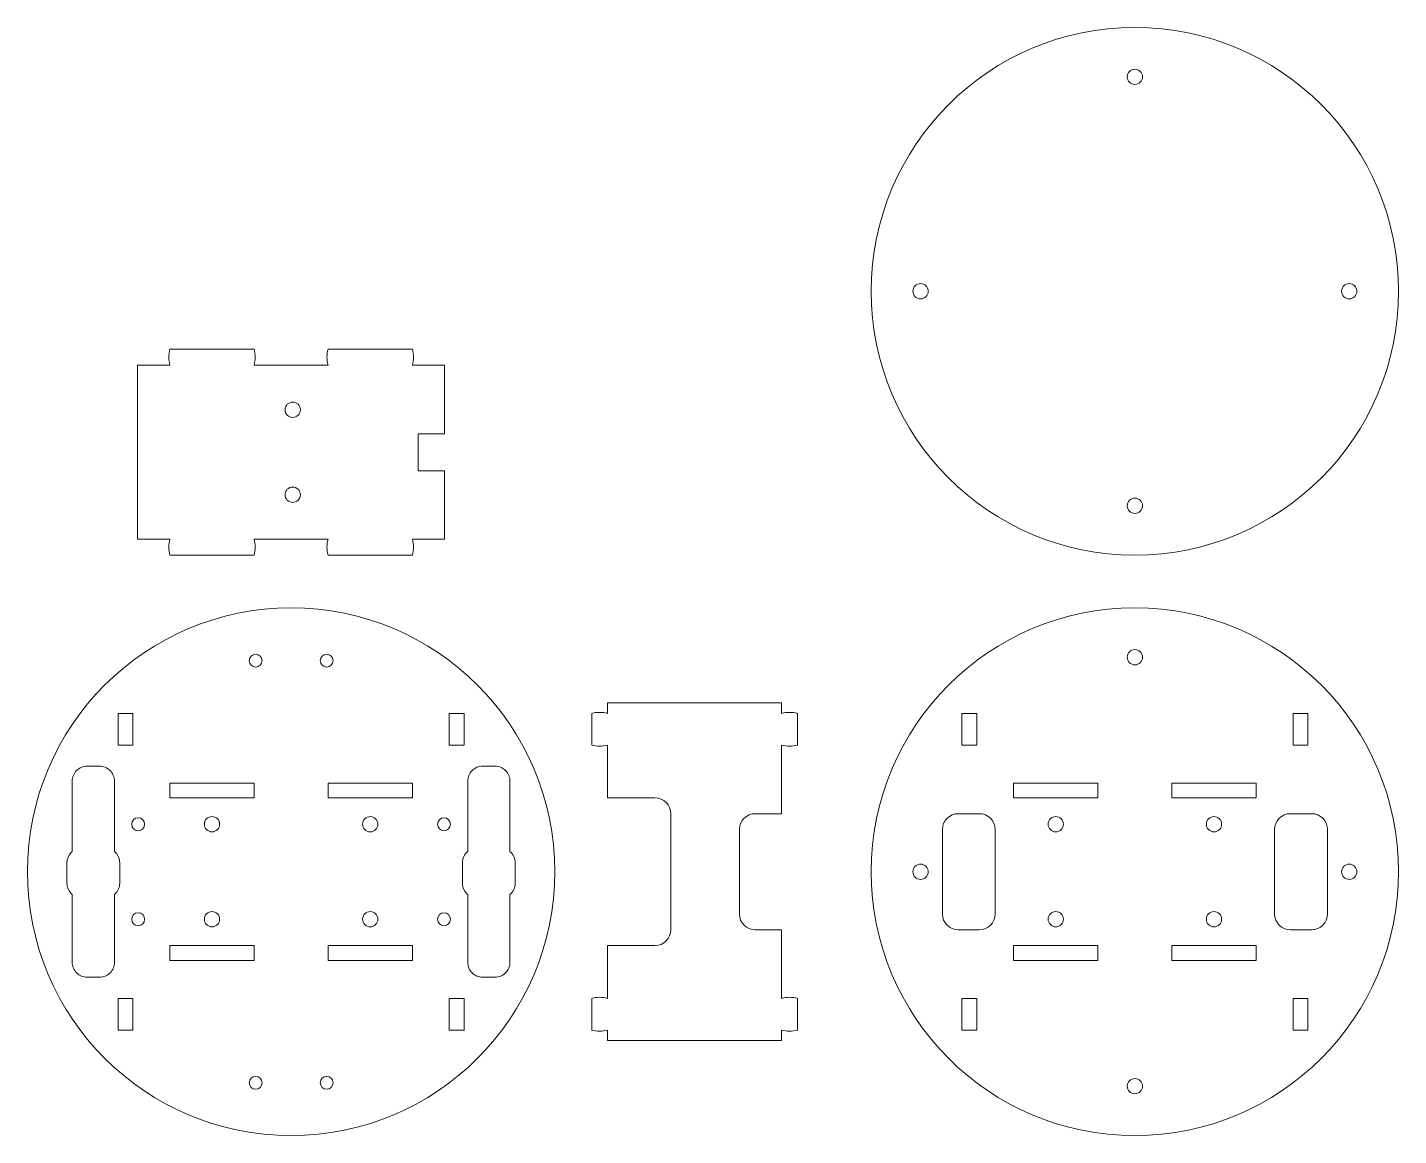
# Model space of a CAD drawing. Header units: centimetres. Extents: x 0 to 26, y 0 to 21.
import ezdxf

# ---------------------------------------------------------------- set-up
doc = ezdxf.new("R2010")
doc.units = ezdxf.units.CM
doc.header["$MEASUREMENT"] = 0
for name, color, linetype, lineweight in [('Battery Plates', 1, 'Continuous', 0), ('Bottom', 1, 'Continuous', 0), ('Middle', 1, 'Continuous', 0), ('Side Plates', 1, 'Continuous', 0), ('Top', 1, 'Continuous', 0)]:
    doc.layers.add(name, color=color, linetype=linetype, lineweight=lineweight)

msp = doc.modelspace()

# ---------------------------------------------------------------- linework, layer by layer
at = {"layer": 'Battery Plates'}
for p, q in [((4.3, 14.9), (2.7, 14.9)), ((5.7, 14.9), (7.3, 14.9)), ((2.7, 14.6), (2.09, 14.6)), ((2.09, 14.6), (2.09, 12.95)), ((5, 14.6), (4.3, 14.6)), ((5, 14.6), (5.7, 14.6)), ((7.3, 14.6), (7.91, 14.6)), ((2.09, 11.3), (2.09, 12.95)), ((2.7, 11.3), (2.09, 11.3)), ((5, 11.3), (4.3, 11.3)), ((5, 11.3), (5.7, 11.3)), ((7.3, 11.3), (7.91, 11.3)), ((4.3, 11), (2.7, 11)), ((5.7, 11), (7.3, 11))]:
    msp.add_line(p, q, dxfattribs=at)
at = {"layer": 'Bottom'}
for points in [[(1.65, 4.567, 0.22044), (1.75, 4.783), (1.75, 5.167, 0.22044), (1.65, 5.383), (1.65, 6.717, 0.414214), (1.367, 7), (1.133, 7, 0.414214), (0.85, 6.717), (0.85, 5.383)], [(8.35, 4.567, -0.22044), (8.25, 4.783), (8.25, 5.167, -0.22044), (8.35, 5.383), (8.35, 6.717, -0.414214), (8.633, 7), (8.867, 7, -0.414214), (9.15, 6.717), (9.15, 5.383)], [(0.85, 5.383, 0.22044), (0.75, 5.167), (0.75, 4.783, 0.22044), (0.85, 4.567)], [(9.15, 5.383, -0.22044), (9.25, 5.167), (9.25, 4.783, -0.22044), (9.15, 4.567)], [(0.85, 4.567), (0.85, 3.283, 0.414214), (1.133, 3), (1.367, 3, 0.414214), (1.65, 3.283), (1.65, 4.567)], [(9.15, 4.567), (9.15, 3.283, -0.414214), (8.867, 3), (8.633, 3, -0.414214), (8.35, 3.283), (8.35, 4.567)]]:
    msp.add_lwpolyline(points, format="xyb", dxfattribs=at)
for centre, radius in [((5.03, 13.755), 0.145), ((5.03, 12.145), 0.145), ((5, 5), 5), ((4.327, 9), 0.122), ((5.673, 9), 0.122), ((2.1, 5.9), 0.122), ((3.5, 5.9), 0.145), ((6.5, 5.9), 0.145), ((7.9, 5.9), 0.122), ((19.5, 5.9), 0.145), ((22.5, 5.9), 0.145), ((2.1, 4.1), 0.122), ((3.5, 4.1), 0.145), ((6.5, 4.1), 0.145), ((7.9, 4.1), 0.122), ((19.5, 4.1), 0.145), ((22.5, 4.1), 0.145), ((4.327, 1), 0.122), ((5.673, 1), 0.122)]:
    msp.add_circle(centre, radius, dxfattribs=at)
at = {"layer": 'Middle'}
for p, q in [((11, 8.2), (11, 8)), ((14.3, 8.2), (14.3, 8)), ((10.7, 8), (10.7, 7.4)), ((14.6, 8), (14.6, 7.4)), ((10.7, 2), (10.7, 2.6)), ((14.6, 2), (14.6, 2.6)), ((11, 1.8), (11, 2)), ((14.3, 1.8), (14.3, 2))]:
    msp.add_line(p, q, dxfattribs=at)
for points in [[(2, 8), (1.72, 8), (1.72, 7.4), (2, 7.4)], [(8, 8), (8.28, 8), (8.28, 7.4), (8, 7.4)], [(18, 8), (17.72, 8), (17.72, 7.4), (18, 7.4)], [(24, 8), (24.28, 8), (24.28, 7.4), (24, 7.4)], [(4.3, 6.4), (2.7, 6.4), (2.7, 6.68), (4.3, 6.68)], [(5.7, 6.4), (7.3, 6.4), (7.3, 6.68), (5.7, 6.68)], [(20.3, 6.4), (18.7, 6.4), (18.7, 6.68), (20.3, 6.68)], [(21.7, 6.4), (23.3, 6.4), (23.3, 6.68), (21.7, 6.68)], [(4.3, 3.6), (2.7, 3.6), (2.7, 3.32), (4.3, 3.32)], [(5.7, 3.6), (7.3, 3.6), (7.3, 3.32), (5.7, 3.32)], [(20.3, 3.6), (18.7, 3.6), (18.7, 3.32), (20.3, 3.32)], [(21.7, 3.6), (23.3, 3.6), (23.3, 3.32), (21.7, 3.32)], [(2, 2), (1.72, 2), (1.72, 2.6), (2, 2.6)], [(8, 2), (8.28, 2), (8.28, 2.6), (8, 2.6)], [(18, 2), (17.72, 2), (17.72, 2.6), (18, 2.6)], [(24, 2), (24.28, 2), (24.28, 2.6), (24, 2.6)]]:
    msp.add_lwpolyline(points, close=True, dxfattribs=at)
for centre, radius in [((21, 5), 5), ((21, 9.064), 0.145), ((16.936, 5), 0.145), ((25.064, 5), 0.145), ((21, 0.936), 0.145)]:
    msp.add_circle(centre, radius, dxfattribs=at)
for centre, start, end in [((3.253, 14.75), 164.8107, 195.1893), ((3.747, 14.75), 344.8107, 15.1893), ((6.253, 14.75), 164.8107, 195.1893), ((6.747, 14.75), 344.8107, 15.1893), ((3.253, 11.15), 164.8107, 195.1893), ((3.747, 11.15), 344.8107, 15.1893), ((6.253, 11.15), 164.8107, 195.1893), ((6.747, 11.15), 344.8107, 15.1893), ((10.85, 7.447), 74.8107, 105.1893), ((14.45, 7.447), 74.8107, 105.1893), ((10.85, 7.953), 254.8107, 285.1893), ((14.45, 7.953), 254.8107, 285.1893), ((10.85, 2.047), 74.8107, 105.1893), ((14.45, 2.047), 74.8107, 105.1893), ((10.85, 2.553), 254.8107, 285.1893), ((14.45, 2.553), 254.8107, 285.1893)]:
    msp.add_arc(centre, 0.573, start, end, dxfattribs=at)
at = {"layer": 'Side Plates'}
for p, q in [((7.91, 14.6), (7.91, 13.3)), ((7.91, 13.3), (7.41, 13.3)), ((7.41, 13.3), (7.41, 12.95)), ((7.41, 12.6), (7.41, 12.95)), ((7.91, 12.6), (7.41, 12.6)), ((7.91, 11.3), (7.91, 12.6)), ((11, 8.02), (11, 8.2)), ((11, 8.2), (12.65, 8.2)), ((14.3, 8.2), (12.65, 8.2)), ((11, 6.4), (11, 7.4)), ((14.3, 7.4), (14.3, 6.1)), ((11.9, 6.4), (11, 6.4)), ((12.2, 5), (12.2, 6.1)), ((14.3, 6.1), (13.8, 6.1)), ((17.85, 6.1), (17.65, 6.1)), ((17.85, 6.1), (18.05, 6.1)), ((24.15, 6.1), (23.95, 6.1)), ((24.15, 6.1), (24.35, 6.1)), ((13.5, 5.8), (13.5, 4.2)), ((17.35, 5.8), (17.35, 5)), ((18.35, 5.8), (18.35, 5)), ((23.65, 5.8), (23.65, 5)), ((24.65, 5.8), (24.65, 5)), ((12.2, 5), (12.2, 3.9)), ((17.35, 4.2), (17.35, 5)), ((18.35, 4.2), (18.35, 5)), ((23.65, 4.2), (23.65, 5)), ((24.65, 4.2), (24.65, 5)), ((13.8, 3.9), (14.3, 3.9)), ((14.3, 3.9), (14.3, 2.6)), ((17.85, 3.9), (17.65, 3.9)), ((17.85, 3.9), (18.05, 3.9)), ((24.15, 3.9), (23.95, 3.9)), ((24.15, 3.9), (24.35, 3.9)), ((11.9, 3.6), (11, 3.6)), ((11, 3.6), (11, 2.6)), ((11, 1.98), (11, 1.8)), ((11, 1.8), (12.65, 1.8)), ((14.3, 1.8), (12.65, 1.8))]:
    msp.add_line(p, q, dxfattribs=at)
for centre, start, end in [((11.9, 6.1), 0, 90), ((13.8, 5.8), 90, 180), ((17.65, 5.8), 90, 180), ((18.05, 5.8), 0, 90), ((23.95, 5.8), 90, 180), ((24.35, 5.8), 0, 90), ((13.8, 4.2), 180, 270), ((17.65, 4.2), 180, 270), ((18.05, 4.2), 270, 0), ((23.95, 4.2), 180, 270), ((24.35, 4.2), 270, 0), ((11.9, 3.9), 270, 0)]:
    msp.add_arc(centre, 0.3, start, end, dxfattribs=at)
at = {"layer": 'Top'}
for centre, radius in [((21, 16), 5), ((21, 20.064), 0.145), ((16.936, 16), 0.145), ((25.064, 16), 0.145), ((21, 11.936), 0.145)]:
    msp.add_circle(centre, radius, dxfattribs=at)

doc.saveas('drawing.dxf')
